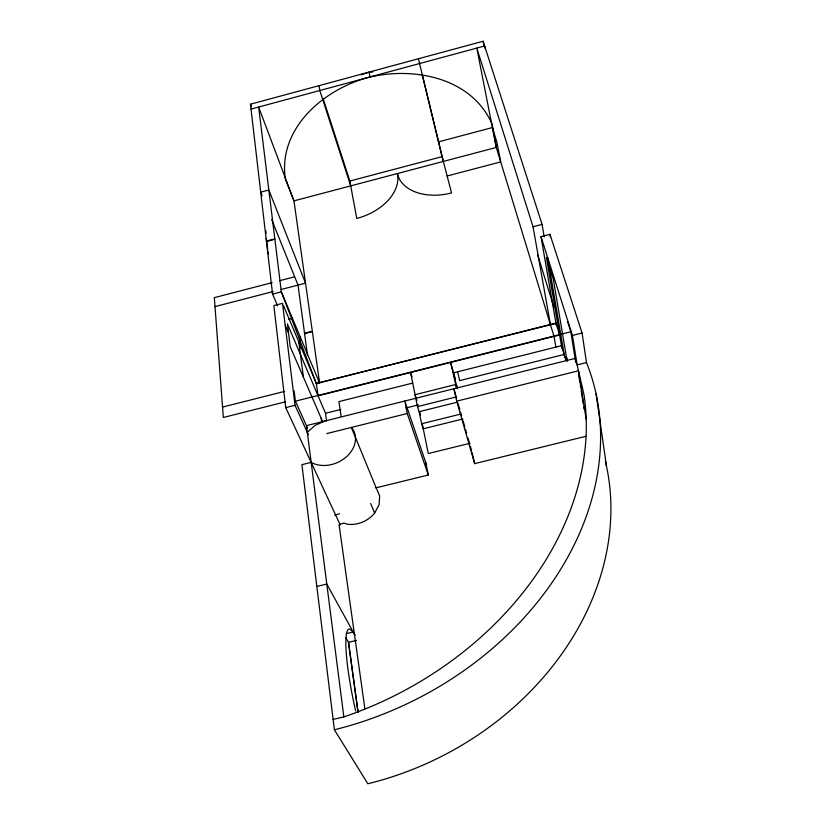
<?xml version="1.0" encoding="UTF-8"?>
<svg xmlns="http://www.w3.org/2000/svg" width="825" height="825" viewBox="0 0 825 825"><rect width="100%" height="100%" fill="white"/><g stroke="black" fill="none" stroke-linecap="round" stroke-linejoin="round"><path stroke-width="1.24" d="M299.712 348.851L300.228 336.889M364.877 708.757L339.065 524.669L343.932 523.091L347.377 524.236A25.977 21.192 -24.4 0 0 374.653 513.067L379.098 504.683L379.675 495.969L376.839 489.4M307.302 432.331L315.15 425.339L325.04 420.998M361.247 74.828L369.043 72.115L370.198 77.292M334.672 515.243L339.467 513.676M288.853 319.44L292.432 318.295M266.496 241.725L274.859 239.044L266.403 240.931M304.611 333.805L312.324 331.423L304.507 333.022M277.582 305.797L272.58 294.123L250.46 104.208L483.099 41.25L542.077 224.4L544.211 236.992M251.037 109.106L484.626 45.973L485.1 48.489M438.591 141.838L492.391 127.566L496.836 142.034L500.703 161.906L447.129 176.003M442.076 156.647L451.543 192.916A47.675 31.783 -14.9 0 1 397.372 173.559A48.232 32.196 -18.3 0 1 356.771 218.46L349.821 181.036L442.076 156.647L422.276 74.786M272.198 282.635L214.325 297.65L223.338 417.471L285.512 401.806M279.582 280.717L294.36 276.88M214.995 306.611L273.24 291.534M280.675 289.606L305.539 283.171L268.837 190.018L260.71 192.173L262.133 195.731M272.58 294.123L281.346 291.854L319.605 383.099L316.418 383.903M283.501 305.683L316.346 383.377L550.461 324.772L533.033 226.741L542.077 224.4M277.272 304.703L273.848 305.58L285.718 407.612L340.23 524.927M278.324 304.425L282.521 303.342L295.02 405.271L308.364 434.662M556.298 325.328L541.004 236.651L549.955 234.341L582.079 333.032L586.482 362.577A307.158 241.529 -26 0 1 334.393 729.774L367.826 783.75A284.893 234.156 -27 0 0 605.344 461.082M222.554 407.065L284.687 391.37M555.926 323.06L316.377 383.594L281.346 291.854L258.648 107.054L293.958 200.867L319.605 383.099M550.461 324.772L556.029 323.369M294.102 390.761L295.391 401.167L570.828 331.784L567.61 321.678M285.718 407.612L295.02 405.271M333.125 719.41L343.85 716.915A313.964 244.107 -26.6 0 0 583.997 394.68L577.129 364.918L572.447 335.455L582.079 333.032M412.655 383.089L338.9 401.62L341.148 416.46M322.668 421.678L290.235 346.758L287.389 323.854L325.514 413.294L340.797 409.468M564.145 354.441L459.649 380.634L457.586 371.797M586.482 362.577L577.129 364.918L575.077 358.421L306.446 425.648L343.85 716.915M405.921 407.983L418.399 404.858M412.057 377.077L410.572 372.518L417.481 406.612L455.967 397M326.813 433.568L407.261 413.5L428.288 475.004L375.849 487.884L376.365 488.297L351.347 427.453M456.679 398.599L453.863 388.75L456.699 401.167L578.48 370.786L586.121 419.09M417.481 406.612L419.152 411.706L457.442 402.157M419.152 411.706L421.606 423.792L460.206 414.202M462.897 418.966L423.266 428.814L421.606 423.792M469.838 443.314L428.299 453.564L422.493 425.03M456.699 401.167L474.643 463.629L586.266 436.229M316.852 586.441L326.782 584.059L354.884 635.064M346.242 633.652L353.203 632.002M356.544 640.427L348.521 642.324L345.974 637.859M370.384 72.28L372.859 71.899M492.102 124.09C471.323 76.952 412.582 66.144 367.012 77.767C322.709 90.245 277.994 128.752 285.326 178.994M354.946 635.116L353.296 632.094L349.687 629.021A74.312 10.828 77.9 0 0 355.637 710.944M295.391 401.167L307.498 427.989M285.213 325.298L288.533 333.042M370.652 503.508L374.653 513.067M271.662 219.471L298.021 285.12L307.529 355.389M285.78 180.149L293.958 200.867L496.289 147.448L492.319 125.317M250.46 104.208L251.377 106.6M426.587 464.991L404.827 401.022L407.261 413.5M416.914 400.342L415.068 394.69L455.709 384.512L456.679 387.946M323.049 98.288L349.821 181.036M350.718 185.883L319.811 90.523L318.966 85.666M541.004 236.651L572.447 335.455M533.033 226.741L476.798 48.087L496.289 147.448L554.018 336.383L555.906 347.098M537.56 254.698L554.008 307.447M555.864 322.853L559.618 334.981L318.068 395.825L316.346 383.377M566.373 356.782L567.507 360.463M565.971 360.35L561.454 345.706L453.544 372.817L457.215 388.699M458.092 403.528L459.855 409.674M460.556 412.139L461.618 415.831M463.031 420.76L464.795 426.907M465.496 429.371L466.558 433.063M467.971 437.993L469.734 444.139M470.436 446.603L471.498 450.295M455.122 378.407L450.615 362.433L456.524 388.07M418.399 58.761L443.324 161.432M456.885 385.512L457.442 387.956M472.096 452.595L473.086 456.875M473.333 457.947L474.643 463.629M419.935 412.428L420.441 414.944M425.855 462.856L428.288 475.004M483.099 41.25L484.058 46.293M561.846 348.037L546.356 257.369L553.41 279.572L567.167 361.525M547.769 257.916L564.578 356.967M549.955 234.341L550.368 236.868M267.743 249.325L266.289 238.415M268.156 251.852L268.568 254.389M578.738 375.066L579.944 382.676M580.346 385.213L580.748 387.75M581.151 390.287L583.368 404.25M583.77 406.787L584.172 409.324M570.828 331.784L575.685 362.227M596.083 393.938L606.488 466.115M325.514 413.294L326.597 420.956M321.173 418.213L321.688 421.977M358.009 712.109L348.511 642.335L358.05 712.109M298.794 341.859L303.404 377.18M334.393 729.774L301.919 464.661L311.159 462.371A27.741 21.728 -23.8 0 0 345.819 457.328A27.741 21.728 -23.8 0 0 351.883 427.876M265.918 230.845L266.042 233.372"/></g></svg>
